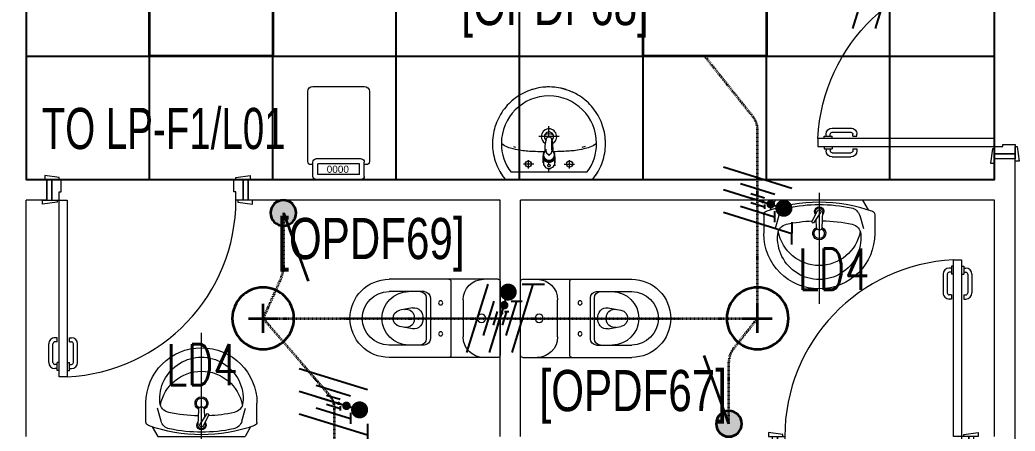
# Model space of a CAD drawing. Extents: x -12260 to 57327, y -29287 to 19916.
# Drawn here: x 8366 to 13206, y 3887 to 5886 of the extents above; entities that cross this region are included whole.
import ezdxf
from ezdxf import colors
from ezdxf.entities.mleader import LeaderData, LeaderLine
from ezdxf.enums import TextEntityAlignment as Align
from ezdxf.math import Vec2, Vec3

# ---------------------------------------------------------------- set-up
doc = ezdxf.new("R2010")
doc.units = 0
doc.header["$LTSCALE"] = 0.25
doc.linetypes.add('DASHDOT', pattern=[25.4, 12.7, -6.35, 0, -6.35])
for name, color, linetype, lineweight in [('01-First Floor$0$72_EGR_BASE_TEXT', 252, 'Continuous', 5), ('01-First Floor$0$LOADING', 253, 'Continuous', 5), ('01-First Floor$0$P-SANR-FIXT', 6, 'Continuous', 18), ('01-First Floor$0$P-SANR-FIXT-1', 6, 'Continuous', 13), ('01-First Floor$0$SANIT', 250, 'Continuous', 5), ('01-First Floor$0$Walls', 251, 'Continuous', 5), ('01-First Floor$0$Wooden Joinery', 251, 'Continuous', 5), ('E-LITE-CIRC-NUMB', 6, 'Continuous', 25), ('E-LITE-CLNG', 150, 'Continuous', 35), ('E-LITE-CLNG @ 100', 150, 'Continuous', 35), ('E-LITE-CLNG-CNDT', 6, 'DASHDOT', 35), ('E-LITE-CTRL', 6, 'Continuous', 25), ('E-LITE-IDEN', 6, 'Continuous', 25), ('E-LITE-SWCH @ 100', 3, 'Continuous', 35), ('E-LITE-TEXT', 6, 'Continuous', 25), ('E-POWR-WIRE', 6, 'Continuous', 25), ('E-POWR-WIRE @ 100', 6, 'Continuous', 25), ('E-POWR-WIRE @ 20', 6, 'Continuous', 25), ('E-POWR-WIRE @ 50', 6, 'Continuous', 25)]:
    doc.layers.add(name, color=color, linetype=linetype, lineweight=lineweight)
doc.layers.add('01-First Floor$0$FALSE CEILING', color=251, linetype='Continuous')
doc.styles.add('01-First Floor$0$Standard', font='arial.ttf')
doc.styles.add('01-First Floor$0$X3G_ENTITY_9F38', font='swisscl.ttf', dxfattribs={"height": 0.2})
doc.styles.add('DC_Elc_Romans', font='elc_romans.shx', dxfattribs={"width": 0.7})
doc.styles.add('DC_SIMPLEX', font='SIMPLEX.shx', dxfattribs={"width": 0.7})

# ---------------------------------------------------------------- blocks, each defined once
blk = doc.blocks.new('01-First Floor$0$A$C72370EFE')
at = {"layer": '01-First Floor$0$Wooden Joinery'}
for p, q in [((-0.01, -0.04), (-0.02, -0.04)), ((-0.01, -0.03), (-0.01, -0.07)), ((0, -0.03), (-0.01, -0.03)), ((0.04, -0.03), (0.05, -0.03)), ((0.05, -0.03), (0.05, -0.07)), ((0.05, -0.04), (0.06, -0.04)), ((-0.05, -0.07), (-0.05, -0.16)), ((-0.03, -0.07), (-0.03, -0.16)), ((-0.01, -0.06), (-0.02, -0.06)), ((0, -0.07), (-0.01, -0.07)), ((0.04, -0.07), (0.05, -0.07)), ((0.05, -0.06), (0.06, -0.06)), ((0.07, -0.07), (0.07, -0.16)), ((0.09, -0.07), (0.09, -0.16)), ((-0.01, -0.17), (-0.02, -0.17)), ((-0.01, -0.19), (-0.02, -0.19)), ((-0.01, -0.17), (-0.01, -0.19)), ((0.05, -0.17), (0.06, -0.17)), ((0.05, -0.17), (0.05, -0.19)), ((0.05, -0.19), (0.06, -0.19))]:
    blk.add_line(p, q, dxfattribs=at)
for centre, radius, start, end in [((-0.02, -0.07), 0.03, 90, 180), ((0.06, -0.07), 0.03, 0, 90), ((-0.02, -0.07), 0.01, 90, 180), ((0.06, -0.07), 0.01, 0, 90), ((-0.02, -0.16), 0.03, 180, 270), ((-0.02, -0.16), 0.01, 180, 270), ((0.06, -0.16), 0.01, 270, 0), ((0.06, -0.16), 0.03, 270, 0)]:
    blk.add_arc(centre, radius, start, end, dxfattribs=at)
blk = doc.blocks.new('01-First Floor$0$A$C5DAD61B4')
at = {"layer": '01-First Floor$0$Wooden Joinery'}
for points in [[(80, 959.1), (80, 969.1), (10, 979.1), (10, 959.1)], [(940, 959.1), (940, 969.1), (1010, 979.1), (1010, 959.1)], [(70, 859.1), (70, 849.1), (0, 839.1), (0, 859.1)], [(120, 859.1), (120, 0), (80, 0), (80, 859.1)], [(950, 859.1), (950, 849.1), (1020, 839.1), (1020, 859.1)]]:
    blk.add_lwpolyline(points, close=True, dxfattribs=at)
for points in [[(45, 859.1), (45, 959.1), (20, 959.1), (20, 859.1), (45, 859.1)], [(45, 859.1), (80, 859.1), (80, 899.1), (90, 899.1), (90, 959.1), (45, 959.1), (45, 859.1)], [(975, 859.1), (940, 859.1), (940, 899.1), (930, 899.1), (930, 959.1), (975, 959.1), (975, 859.1)], [(975, 859.1), (975, 959.1), (1000, 959.1), (1000, 859.1), (975, 859.1)]]:
    blk.add_lwpolyline(points, dxfattribs=at)
blk.add_arc((80, 859.1), 860, 272.666, 0, dxfattribs=at)
at = {"layer": '01-First Floor$0$Wooden Joinery', "xscale": 999.9999999998854, "yscale": 999.9999999998854, "zscale": 999.9999999998854, "rotation": 180}
blk.add_blockref('01-First Floor$0$A$C72370EFE', (120, 0), dxfattribs=at)
blk = doc.blocks.new('01-First Floor$0$WC manta')
at = {"layer": '01-First Floor$0$SANIT'}
for p, q in [((-0.13, 0.18), (-0.13, -0.18)), ((-0.12, 0.19), (0.41, 0.19)), ((0.109, 0.18), (0.109, -0.18)), ((0.209, 0.1), (0.209, -0.1)), ((0.229, 0.1), (0.229, -0.1)), ((0.239, 0.13), (0.41, 0.13)), ((0.05, 0.09), (0.05, -0.09)), ((0.2955, 0.051), (0.3581, 0.0393)), ((-0.18, 0), (0.65, 0)), ((0.2955, -0.051), (0.3581, -0.0393)), ((0.239, -0.13), (0.41, -0.13)), ((-0.12, -0.19), (0.41, -0.19))]:
    blk.add_line(p, q, dxfattribs=at)
for centre, radius in [((0.159, 0.0752), 0.01), ((-0.04, 0), 0.02), ((0.159, -0.0753), 0.01)]:
    blk.add_circle(centre, radius, dxfattribs=at)
for centre, radius, start, end in [((-0.12, 0.18), 0.01, 90, 180), ((-0.05, 0.09), 0.1, 0, 90), ((0.119, 0.18), 0.01, 90, 180), ((0.41, 0), 0.19, 270, 90), ((0.239, 0.1), 0.03, 90, 180), ((0.259, 0.1), 0.03, 90, 180), ((0.3147, 0), 0.13, 270, 90), ((0.41, 0), 0.13, 270, 90), ((0.2882, 0.0117), 0.04, 79.4289, 141.525), ((0.3029, 0), 0.0588, 141.525, 218.475), ((0.3454, 0), 0.0588, 166.4176, 193.5824), ((0.3271, 0.0044), 0.04, 79.4289, 166.4176), ((0.3507, 0), 0.04, 280.5711, 79.4289), ((0.2882, -0.0117), 0.04, 218.475, 280.5711), ((0.3271, -0.0044), 0.04, 193.5824, 280.5711), ((-0.05, -0.09), 0.1, 270, 0), ((0.239, -0.1), 0.03, 180, 270), ((0.259, -0.1), 0.03, 180, 270), ((-0.12, -0.18), 0.01, 180, 270), ((0.119, -0.18), 0.01, 180, 270)]:
    blk.add_arc(centre, radius, start, end, dxfattribs=at)
blk = doc.blocks.new('01-First Floor$0$lav-manta 60')
at = {"layer": '01-First Floor$0$SANIT'}
for p, q in [((-0.2658, -0.0529), (-0.2358, 0)), ((-0.2358, 0), (0.2358, 0)), ((0, 0.04), (0, -0.56)), ((0.2658, -0.0529), (0.2358, 0)), ((-0.3, -0.0789), (-0.3, -0.18)), ((-0.2185, -0.0841), (-0.2383, -0.1537)), ((-0.015, -0.1473), (-0.0199, -0.064)), ((0.0274, -0.121), (-0.0078, -0.0673)), ((0.0389, -0.1142), (0.0087, -0.0575)), ((0.015, -0.1473), (0.0174, -0.1057)), ((0.0191, -0.077), (0.0199, -0.064)), ((0.2185, -0.0841), (0.2383, -0.1537)), ((0.3, -0.0789), (0.3, -0.18))]:
    blk.add_line(p, q, dxfattribs=at)
for centre, radius, start, end in [((0, -0.8557), 0.8457, 70.1771, 109.8229), ((-0.1608, -0.1006), 0.06, 101.8086, 164.0794), ((0, -0.8696), 0.8457, 78.1914, 101.8086), ((0, -0.0617), 0.025, 320.7474, 220.368), ((0, -0.0617), 0.02, 353.2671, 186.682), ((0, -0.0617), 0.00966, 25.4127, 215.9577), ((0.1608, -0.1006), 0.06, 15.9206, 78.1914), ((-0.28, -0.0789), 0.02, 109.8229, 180), ((0.28, -0.0789), 0.02, 0, 70.1771), ((-0.1645, -0.189), 0.06, 102.0883, 174.8142), ((0, -0.9572), 0.8457, 91.1572, 102.0883), ((0, -0.18), 0.035, 115.3106, 64.6894), ((0, -0.18), 0.0275, 117.1496, 62.8504), ((0, -0.1473), 0.015, 180, 0), ((0, -0.9572), 0.8457, 88.5486, 88.844), ((0.0332, -0.1176), 0.00666, 210.6852, 30.6852), ((0, -0.9572), 0.8457, 77.9117, 87.4274), ((0.1645, -0.189), 0.06, 5.1858, 77.9117), ((0, -0.18), 0.3, 180, 0), ((0, -0.2039), 0.2252, 174.8142, 5.1858), ((0, -0.1282), 0.2252, 190.6097, 349.3903)]:
    blk.add_arc(centre, radius, start, end, dxfattribs=at)
blk = doc.blocks.new('01-First Floor$0$FP_138-161_A_00_GFL_-0_080_Einreichung_Grundrisse_100')
at = {"layer": '01-First Floor$0$P-SANR-FIXT'}
blk.add_line((-0.0044, -0.0019), (-0.0045, -0.0021), dxfattribs=at)
at = {"layer": '01-First Floor$0$P-SANR-FIXT', "flags": 128}
blk.add_lwpolyline([(-0.0057, -0.0037), (-0.0058, -0.0039), (-0.006, -0.004)], dxfattribs=at)
blk = doc.blocks.new('01-First Floor$0$FP_139-161_A_00_GFL_-0_080_Einreichung_Grundrisse_100')
at = {"layer": '01-First Floor$0$P-SANR-FIXT'}
blk.add_line((0.0045, -0.0022), (0.0044, -0.002), dxfattribs=at)
at = {"layer": '01-First Floor$0$P-SANR-FIXT', "flags": 128}
blk.add_lwpolyline([(0.006, -0.004), (0.0059, -0.0039), (0.0057, -0.0038)], dxfattribs=at)
blk = doc.blocks.new('01-First Floor$0$IS_Ceraplus_B8204_BIM_BG _1_ - B8204AA - CERAPLUS single lever basin mixer with pop-up waste-V137-161_A_00_GFL_-0_080_Einreichung_Grundrisse_100')
at = {"layer": '01-First Floor$0$P-SANR-FIXT-1'}
h = blk.add_hatch(dxfattribs=at)
h.set_pattern_fill('FP_26', color=256, style=0, pattern_type=2)
h.set_pattern_definition([(225, (0.009, 0), (0.010607, -0.010607), []), (315, (0.009, 0), (0.010607, 0.010607), [])])
h.paths.add_polyline_path([(0.0056, -0.002), (0.0058, -0.0024), (0.0058, -0.0021)])
h.paths.add_polyline_path([(0.007, -0.0039), (0.0088, -0.0045), (0.0084, -0.0043)])
at = {"layer": '01-First Floor$0$LOADING'}
for p, q in [((-0.028, 0), (-0.028, -0.0281)), ((-0.0274, -0.0337), (-0.0271, -0.0392)), ((-0.0262, -0.0282), (-0.0263, -0.0287)), ((0.0263, -0.0287), (0.0262, -0.0282)), ((0.0262, -0.0293), (0.0263, -0.0287)), ((0.0271, -0.0392), (0.0274, -0.0337)), ((0.028, -0.0281), (0.028, 0)), ((-0.0137, -0.0512), (-0.0129, -0.0517)), ((0.0124, -0.052), (0.0133, -0.0515)), ((0.014, -0.0647), (0.0133, -0.1077)), ((0.0185, -0.0618), (0.019, -0.0539)), ((0.019, -0.0539), (0.0188, -0.0561))]:
    blk.add_line(p, q, dxfattribs=at)
at = {"layer": '01-First Floor$0$LOADING', "flags": 128}
for points in [[(-0.0272, -0.0069), (-0.0266, 0.009), (-0.0165, 0.0236), (0, 0.0291)], [(0.0272, -0.0069), (0.0266, 0.009), (0.0165, 0.0236), (0, 0.0291)], [(-0.0271, -0.0393), (-0.027, -0.0403), (-0.0269, -0.0414), (-0.0267, -0.0424), (-0.0265, -0.0434), (-0.0262, -0.0444), (-0.0259, -0.0454), (-0.0255, -0.0464), (-0.0252, -0.0474), (-0.0247, -0.0484), (-0.0243, -0.0493), (-0.0238, -0.0502), (-0.0232, -0.0511), (-0.0226, -0.052), (-0.022, -0.0529), (-0.0214, -0.0537), (-0.0207, -0.0545), (-0.0199, -0.0553), (-0.0192, -0.0561), (-0.0184, -0.0568), (-0.0176, -0.0575), (-0.0173, -0.0577)], [(-0.0176, -0.0568), (-0.0224, -0.0513), (-0.0254, -0.0448), (-0.0264, -0.0376), (-0.0253, -0.0305), (-0.0222, -0.024), (-0.0172, -0.0186), (-0.0109, -0.0147), (-0.0037, -0.0127), (0.0037, -0.0127), (0.0109, -0.0147), (0.0172, -0.0186), (0.0222, -0.024), (0.0253, -0.0305), (0.0264, -0.0376), (0.0254, -0.0448), (0.0224, -0.0513), (0.0176, -0.0568)], [(0.0173, -0.0577), (0.0181, -0.057), (0.0189, -0.0563), (0.0197, -0.0556), (0.0204, -0.0548), (0.0211, -0.054), (0.0218, -0.0532), (0.0224, -0.0523), (0.023, -0.0514), (0.0236, -0.0505), (0.0241, -0.0496), (0.0246, -0.0487), (0.025, -0.0477), (0.0254, -0.0467), (0.0258, -0.0458), (0.0261, -0.0448), (0.0264, -0.0437), (0.0266, -0.0427), (0.0268, -0.0417), (0.027, -0.0407), (0.0271, -0.0396), (0.0271, -0.0393)], [(-0.019, -0.0539), (-0.0185, -0.0615), (-0.0185, -0.0618)], [(-0.0181, -0.0728), (-0.0177, -0.083), (-0.0172, -0.0938)], [(-0.0162, -0.0579), (-0.0156, -0.058), (-0.0151, -0.0581), (-0.0146, -0.0583), (-0.0142, -0.0586), (-0.0139, -0.0588), (-0.0138, -0.0591)], [(-0.0138, -0.0591), (-0.0139, -0.0612), (-0.014, -0.0633)], [(0.0138, -0.0591), (0.0139, -0.0588), (0.0142, -0.0586), (0.0146, -0.0583), (0.0151, -0.0581), (0.0156, -0.058), (0.0162, -0.0579)], [(0.014, -0.0633), (0.0139, -0.0612), (0.0138, -0.0591)], [(0.0171, -0.0578), (0.0174, -0.0575), (0.0176, -0.0568)], [(0.0172, -0.0938), (0.0177, -0.083), (0.0181, -0.0728)], [(0.0184, -0.0651), (0.0184, -0.0652), (0.0184, -0.0652), (0.0184, -0.0652), (0.0184, -0.0654), (0.0184, -0.0655)], [(-0.0129, -0.1142), (-0.0124, -0.1161), (-0.0118, -0.1179), (-0.0109, -0.1197), (-0.0098, -0.1214), (-0.0084, -0.123), (-0.0067, -0.1244), (-0.0047, -0.1255), (-0.0025, -0.1263), (0, -0.1266)], [(0, -0.1266), (0.0025, -0.1263), (0.0047, -0.1255), (0.0067, -0.1244), (0.0084, -0.123), (0.0098, -0.1214), (0.0109, -0.1197), (0.0118, -0.1179), (0.0124, -0.1161), (0.0129, -0.1142)]]:
    blk.add_lwpolyline(points, dxfattribs=at)
at = {"layer": '01-First Floor$0$LOADING'}
for centre, radius, start, end in [((0, 0.0135), 0.00603, 0, 180), ((0, 0.0135), 0.00603, 180, 0), ((-0.009, 0), 0.005, 300, 315), ((0.009, 0), 0.005, 225, 240)]:
    blk.add_arc(centre, radius, start, end, dxfattribs=at)
for centre, major_axis, start_param, end_param in [((0, -0.0281), (-0.028, 0), 4.712389, 6.47291), ((0, -0.0321), (0.0275, 0), 3.141823, 3.202701), ((0, -0.0321), (0.0275, 0), 3.239313, 3.439417), ((0, -0.0281), (0.028, 0), 3.371221, 3.483334), ((0, -0.0287), (0.0267, 0), 1.570796, 3.036556), ((0, -0.0287), (0.0263, 0), 2.625648, 2.791756), ((0, -0.0287), (-0.0263, 0), 4.712389, 5.759587), ((0, -0.0281), (0.028, 0), 6.093357, 7.853982), ((0, -0.0287), (0.0267, 0), 0.105099, 1.570796), ((0, -0.0287), (0.0262, 0), 0.523599, 1.570796), ((0, -0.0287), (0.0262, 0), 0.349919, 0.515945), ((0, -0.0287), (0.0267, 0), 6.059374, 6.108652), ((0, -0.0321), (0.0275, 0), 5.985527, 6.185455), ((0, -0.0281), (0.028, 0), 5.94107, 6.05344), ((0, -0.0321), (0.0275, 0), 6.222066, 6.282955), ((0, -0.0312), (0.0248, 0), 4.111947, 4.191073), ((0, -0.0281), (0.028, 0), 4.202431, 4.259552), ((0, -0.0287), (0.0263, 0), 4.169225, 4.2325), ((0, -0.0281), (0.028, 0), 5.172057, 5.222265)]:
    blk.add_ellipse(centre, major_axis=major_axis, ratio=0.961262, start_param=start_param, end_param=end_param, dxfattribs=at)
for points, knots in [([(-0.0215, -0.0162), (-0.0216, -0.0163), (-0.0219, -0.0167), (-0.0227, -0.0177), (-0.0238, -0.0192), (-0.0249, -0.0211), (-0.0258, -0.0231), (-0.0266, -0.0253), (-0.0273, -0.0282), (-0.0275, -0.0305), (-0.0275, -0.0321)], [0.7859035, 0.7859035, 0.7859035, 0.7859035, 0.7916667, 0.8055556, 0.8333333, 0.8611111, 0.8888889, 0.9166667, 0.9444444, 1, 1, 1, 1]), ([(0.021, -0.0157), (0.0208, -0.0154), (0.0203, -0.0149), (0.0192, -0.0139), (0.0177, -0.0127), (0.0161, -0.0117), (0.0148, -0.0109), (0.0138, -0.0104), (0.0127, -0.0099), (0.0113, -0.0093), (0.0087, -0.0084), (0.0048, -0.0075), (0, -0.0071), (-0.0048, -0.0075), (-0.0087, -0.0084), (-0.0113, -0.0093), (-0.0127, -0.0099), (-0.0138, -0.0104), (-0.0148, -0.0109), (-0.0161, -0.0117), (-0.0177, -0.0127), (-0.0191, -0.0139), (-0.0202, -0.0149), (-0.0208, -0.0154), (-0.021, -0.0157)], [0.2222222, 0.2222222, 0.2222222, 0.2222222, 0.2361111, 0.25, 0.2777778, 0.3055556, 0.3194444, 0.3333333, 0.3472222, 0.3611111, 0.3888889, 0.4444444, 0.5, 0.5555556, 0.6111111, 0.6388889, 0.6527778, 0.6666667, 0.6805556, 0.6944444, 0.7222222, 0.75, 0.7638889, 0.7777778, 0.7777778, 0.7777778, 0.7777778]), ([(0, -0.0378), (-0.0005, -0.038), (-0.0012, -0.0384), (-0.0021, -0.0389), (-0.0028, -0.0393), (-0.0035, -0.0397), (-0.0042, -0.04), (-0.0049, -0.0405), (-0.0055, -0.0409), (-0.0061, -0.0414), (-0.0067, -0.0419), (-0.0072, -0.0424), (-0.0078, -0.0429), (-0.0083, -0.0435), (-0.0088, -0.0441), (-0.0092, -0.0446), (-0.0096, -0.0452), (-0.01, -0.0459), (-0.0103, -0.0466), (-0.0105, -0.0472), (-0.0107, -0.0477), (-0.0108, -0.0481), (-0.0109, -0.0484), (-0.0111, -0.0489), (-0.0114, -0.0497), (-0.0118, -0.0509), (-0.0122, -0.0521), (-0.0124, -0.053), (-0.0126, -0.0537), (-0.0128, -0.0544), (-0.0129, -0.0552), (-0.0131, -0.0559), (-0.0132, -0.0566), (-0.0134, -0.0572), (-0.0136, -0.0581), (-0.0137, -0.0587), (-0.0138, -0.0591)], [0, 0, 0, 0, 0.055556, 0.083333, 0.111111, 0.138889, 0.166667, 0.194444, 0.222222, 0.25, 0.277778, 0.305556, 0.333333, 0.361111, 0.388889, 0.416667, 0.444444, 0.472222, 0.5, 0.527778, 0.541667, 0.555556, 0.569444, 0.583333, 0.611111, 0.666667, 0.722222, 0.75, 0.777778, 0.805556, 0.833333, 0.861111, 0.888889, 0.916667, 0.944444, 1, 1, 1, 1]), ([(0, -0.0357), (-0.0006, -0.0357), (-0.0013, -0.0357), (-0.002, -0.0357), (-0.0022, -0.0357)], [0, 0, 0, 0, 0.1, 0.1298359, 0.1298359, 0.1298359, 0.1298359]), ([(0.0022, -0.0357), (0.002, -0.0357), (0.0013, -0.0357), (0.0006, -0.0357), (0, -0.0357)], [0.8701578, 0.8701578, 0.8701578, 0.8701578, 0.9, 1, 1, 1, 1]), ([(0.0138, -0.0591), (0.0137, -0.0587), (0.0136, -0.0581), (0.0134, -0.0572), (0.0132, -0.0566), (0.0131, -0.0559), (0.0129, -0.0552), (0.0128, -0.0544), (0.0126, -0.0537), (0.0124, -0.053), (0.0122, -0.0521), (0.0118, -0.0509), (0.0114, -0.0497), (0.0111, -0.0489), (0.0109, -0.0484), (0.0108, -0.0481), (0.0107, -0.0477), (0.0105, -0.0472), (0.0103, -0.0466), (0.01, -0.0459), (0.0096, -0.0452), (0.0092, -0.0446), (0.0088, -0.0441), (0.0083, -0.0435), (0.0078, -0.0429), (0.0072, -0.0424), (0.0067, -0.0419), (0.0061, -0.0414), (0.0055, -0.0409), (0.0049, -0.0405), (0.0042, -0.04), (0.0035, -0.0397), (0.0028, -0.0393), (0.0021, -0.0389), (0.0012, -0.0384), (0.0005, -0.038), (0, -0.0378)], [0, 0, 0, 0, 0.055556, 0.083333, 0.111111, 0.138889, 0.166667, 0.194444, 0.222222, 0.25, 0.277778, 0.333333, 0.388889, 0.416667, 0.430556, 0.444444, 0.458333, 0.472222, 0.5, 0.527778, 0.555556, 0.583333, 0.611111, 0.638889, 0.666667, 0.694444, 0.722222, 0.75, 0.777778, 0.805556, 0.833333, 0.861111, 0.888889, 0.916667, 0.944444, 1, 1, 1, 1]), ([(0.0275, -0.0321), (0.0275, -0.0305), (0.0273, -0.0282), (0.0266, -0.0253), (0.0258, -0.0231), (0.0249, -0.0211), (0.0238, -0.0192), (0.0227, -0.0177), (0.0219, -0.0167), (0.0216, -0.0163), (0.0215, -0.0162)], [0, 0, 0, 0, 0.0555556, 0.0833333, 0.1111111, 0.1388889, 0.1666667, 0.1944444, 0.2083333, 0.2142181, 0.2142181, 0.2142181, 0.2142181]), ([(-0.0188, -0.0538), (-0.0188, -0.0547), (-0.0186, -0.0582), (-0.0185, -0.0619), (-0.0184, -0.0646)], [0.6724021, 0.6724021, 0.6724021, 0.6724021, 0.75, 1, 1, 1, 1]), ([(-0.0162, -0.0579), (-0.0162, -0.0578), (-0.0163, -0.0578), (-0.0165, -0.0577), (-0.0166, -0.0575), (-0.0167, -0.0574), (-0.0169, -0.0573), (-0.017, -0.0572), (-0.0172, -0.0571), (-0.0173, -0.057), (-0.0175, -0.0569), (-0.0176, -0.0568)], [0, 0, 0, 0, 0.1, 0.2, 0.3, 0.4, 0.5, 0.6, 0.7, 0.8, 1, 1, 1, 1]), ([(-0.0148, -0.0587), (-0.015, -0.0586), (-0.0159, -0.0583), (-0.0167, -0.058), (-0.0172, -0.0578)], [0.8, 0.8, 0.8, 0.8, 0.85, 1, 1, 1, 1]), ([(0.0141, -0.0613), (0.0141, -0.0611), (0.0143, -0.0608), (0.0145, -0.0604), (0.0148, -0.06), (0.0151, -0.0596), (0.0153, -0.0594), (0.0155, -0.0592), (0.0156, -0.059), (0.0158, -0.0588), (0.016, -0.0587), (0.0163, -0.0585), (0.0165, -0.0583), (0.0166, -0.0582)], [0.3333333, 0.3333333, 0.3333333, 0.3333333, 0.4166667, 0.5, 0.5833333, 0.6666667, 0.7083333, 0.75, 0.7916667, 0.8333333, 0.875, 0.9166667, 1, 1, 1, 1]), ([(0.0176, -0.0568), (0.0175, -0.0569), (0.0173, -0.057), (0.0172, -0.0571), (0.017, -0.0572), (0.0169, -0.0573), (0.0167, -0.0574), (0.0166, -0.0575), (0.0165, -0.0577), (0.0163, -0.0578), (0.0162, -0.0578), (0.0162, -0.0579)], [0, 0, 0, 0, 0.2, 0.3, 0.4, 0.5, 0.6, 0.7, 0.8, 0.9, 1, 1, 1, 1]), ([(0.0184, -0.0646), (0.0185, -0.0619), (0.0186, -0.0582), (0.0188, -0.0547), (0.0188, -0.0538)], [0, 0, 0, 0, 0.25, 0.3275586, 0.3275586, 0.3275586, 0.3275586]), ([(-0.0131, -0.1116), (-0.0132, -0.1115), (-0.0135, -0.1109), (-0.0141, -0.1099), (-0.0147, -0.1086), (-0.0153, -0.1072), (-0.0159, -0.1053), (-0.0167, -0.1021), (-0.0171, -0.0992), (-0.0171, -0.0973)], [0.4856715, 0.4856715, 0.4856715, 0.4856715, 0.5, 0.55, 0.6, 0.65, 0.7, 0.8, 1, 1, 1, 1]), ([(-0.0132, -0.1091), (-0.0132, -0.1096), (-0.0132, -0.1103), (-0.0132, -0.1111), (-0.0132, -0.1115), (-0.0132, -0.1118), (-0.0131, -0.1122), (-0.0131, -0.1125), (-0.0131, -0.1128), (-0.0131, -0.1131), (-0.013, -0.1134), (-0.013, -0.1138), (-0.0129, -0.1141), (-0.0129, -0.1142)], [0.2, 0.2, 0.2, 0.2, 0.4, 0.5, 0.55, 0.6, 0.65, 0.7, 0.75, 0.8, 0.85, 0.9, 1, 1, 1, 1]), ([(0.0129, -0.1142), (0.0129, -0.1141), (0.013, -0.1138), (0.013, -0.1134), (0.0131, -0.1131), (0.0131, -0.1128), (0.0131, -0.1125), (0.0131, -0.1122), (0.0132, -0.1118), (0.0132, -0.1115), (0.0132, -0.1111), (0.0132, -0.1103), (0.0132, -0.1096), (0.0132, -0.1091)], [0, 0, 0, 0, 0.1, 0.15, 0.2, 0.25, 0.3, 0.35, 0.4, 0.45, 0.5, 0.6, 0.8, 0.8, 0.8, 0.8]), ([(0.0131, -0.1116), (0.0133, -0.1113), (0.0137, -0.1106), (0.0142, -0.1096), (0.0147, -0.1084), (0.0153, -0.1072), (0.0159, -0.1053), (0.0167, -0.1021), (0.0171, -0.0992), (0.0171, -0.0973)], [-0.5143371, -0.5143371, -0.5143371, -0.5143371, -0.475, -0.4375, -0.4, -0.35, -0.3, -0.2, 0, 0, 0, 0])]:
    blk.add_open_spline(points, degree=3, knots=knots, dxfattribs=at)
for points in [[(-0.0184, -0.0646), (-0.0183, -0.0659), (-0.0182, -0.0684), (-0.0181, -0.0709), (-0.0181, -0.0721)], [(-0.0172, -0.0578), (-0.0171, -0.0578), (-0.0169, -0.058), (-0.0167, -0.0581), (-0.0166, -0.0582)], [(-0.0172, -0.0938), (-0.0172, -0.0944), (-0.0172, -0.0956), (-0.0171, -0.0967), (-0.0171, -0.0973)], [(-0.0162, -0.0579), (-0.0162, -0.0579), (-0.0164, -0.0581), (-0.0165, -0.0582), (-0.0166, -0.0583), (-0.0166, -0.0582), (-0.0166, -0.0582)], [(-0.0166, -0.0582), (-0.0163, -0.0585), (-0.0156, -0.059), (-0.0148, -0.0599), (-0.0142, -0.0609), (-0.0139, -0.0617), (-0.0138, -0.0621)], [(-0.014, -0.0633), (-0.014, -0.0633), (-0.014, -0.0633), (-0.014, -0.0633)], [(-0.014, -0.0646), (-0.014, -0.0644), (-0.014, -0.064), (-0.014, -0.0635), (-0.014, -0.0633)], [(0.014, -0.0633), (0.014, -0.0633), (0.014, -0.0633), (0.014, -0.0633)], [(0.014, -0.0633), (0.014, -0.0635), (0.014, -0.064), (0.014, -0.0644), (0.014, -0.0647)], [(0.0172, -0.0578), (0.0168, -0.0579), (0.0158, -0.0583), (0.0147, -0.0587), (0.0141, -0.059)], [(0.0166, -0.0582), (0.0166, -0.0582), (0.0166, -0.0583), (0.0165, -0.0582), (0.0164, -0.0581), (0.0162, -0.0579), (0.0162, -0.0579)], [(0.0166, -0.0582), (0.0167, -0.0582), (0.0168, -0.0581), (0.0169, -0.058), (0.0169, -0.058)], [(0.0169, -0.058), (0.017, -0.0579), (0.0171, -0.0579), (0.0171, -0.0578)], [(0.0171, -0.0973), (0.0171, -0.0967), (0.0172, -0.0956), (0.0172, -0.0944), (0.0172, -0.0938)], [(0.0181, -0.0721), (0.0181, -0.0709), (0.0182, -0.0684), (0.0183, -0.0659), (0.0184, -0.0646)]]:
    blk.add_open_spline(points, degree=3, dxfattribs=at)
for name in ['01-First Floor$0$FP_138-161_A_00_GFL_-0_080_Einreichung_Grundrisse_100', '01-First Floor$0$FP_139-161_A_00_GFL_-0_080_Einreichung_Grundrisse_100']:
    blk.add_blockref(name, (0, 0), dxfattribs=at)
blk = doc.blocks.new('01-First Floor$0$_100_WB_KER_REN_55x45x18 - _100_WB_KER_REN_55x45x18-V63-161_A_00_GFL_-0_080_Einreichung_Grundrisse_100')
at = {"layer": '01-First Floor$0$LOADING'}
for p, q in [((-0.2075, 0.225), (-0.2075, 0.2227)), ((0.2074, 0.225), (-0.2074, 0.225)), ((0.2075, 0.2227), (0.2075, 0.225)), ((-0.1855, 0.1899), (0.1855, 0.1899)), ((-0.0744, 0.15), (-0.1234, 0.15)), ((-0.1, 0.172), (-0.1, 0.1303)), ((-0.0259, 0.155), (-0.0315, 0.155)), ((0, 0.1899), (0, 0.1724)), ((0, 0.1656), (0, 0.1628)), ((0, 0.1509), (0, 0.1454)), ((0.026, 0.155), (0.0248, 0.155)), ((0.0744, 0.15), (0.1234, 0.15)), ((0.1, 0.172), (0.1, 0.1303)), ((0, 0.1422), (0, 0.1399)), ((-0.1763, 0.0637), (-0.1598, 0.0692)), ((0.1605, 0.0691), (0.1707, 0.0656)), ((-0.05, 0.0161), (0.05, 0.0161)), ((0, 0.0168), (0, -0.0348))]:
    blk.add_line(p, q, dxfattribs=at)
at = {"layer": '01-First Floor$0$LOADING', "flags": 128}
for points in [[(-0.2121, 0.225), (-0.219, 0.2164), (-0.2254, 0.2075), (-0.2316, 0.1983), (-0.2373, 0.189), (-0.2427, 0.1794), (-0.2476, 0.1696), (-0.2522, 0.1596), (-0.2564, 0.1494), (-0.2602, 0.1391), (-0.2635, 0.1286), (-0.2665, 0.118), (-0.269, 0.1073), (-0.271, 0.0965), (-0.2727, 0.0856), (-0.2739, 0.0747), (-0.2747, 0.0637), (-0.275, 0.0527), (-0.275, 0.05)], [(0.275, 0.05), (0.2748, 0.061), (0.2741, 0.072), (0.273, 0.0829), (0.2715, 0.0938), (0.2695, 0.1046), (0.2671, 0.1154), (0.2643, 0.126), (0.261, 0.1365), (0.2574, 0.1469), (0.2533, 0.1571), (0.2488, 0.1671), (0.2439, 0.177), (0.2387, 0.1866), (0.233, 0.1961), (0.227, 0.2053), (0.2206, 0.2142), (0.2138, 0.2229), (0.2121, 0.225)], [(-0.275, 0.05), (-0.2748, 0.039), (-0.2741, 0.028), (-0.273, 0.0171), (-0.2715, 0.0062), (-0.2695, -0.0046), (-0.2671, -0.0154), (-0.2643, -0.026), (-0.261, -0.0365), (-0.2574, -0.0469), (-0.2533, -0.0571), (-0.2488, -0.0671), (-0.2439, -0.077), (-0.2387, -0.0866), (-0.233, -0.0961), (-0.227, -0.1053), (-0.2206, -0.1142), (-0.2138, -0.1229), (-0.2067, -0.1313), (-0.1993, -0.1395), (-0.1916, -0.1473), (-0.1836, -0.1548), (-0.1752, -0.162), (-0.1666, -0.1688), (-0.1577, -0.1753), (-0.1486, -0.1814), (-0.1392, -0.1872), (-0.1296, -0.1925), (-0.1198, -0.1975), (-0.1098, -0.2021), (-0.0996, -0.2063), (-0.0893, -0.2101), (-0.0788, -0.2135), (-0.0682, -0.2164), (-0.0575, -0.2189), (-0.0467, -0.221), (-0.0359, -0.2227), (-0.0249, -0.2239), (-0.014, -0.2246), (-0.003, -0.225), (0.008, -0.2249), (0.019, -0.2243), (0.03, -0.2234), (0.0409, -0.2219), (0.0517, -0.2201), (0.0625, -0.2178), (0.0731, -0.2151), (0.0837, -0.212), (0.0941, -0.2084), (0.1043, -0.2044), (0.1144, -0.2001), (0.1243, -0.1953), (0.1341, -0.1901), (0.1436, -0.1846), (0.1528, -0.1786), (0.1618, -0.1723), (0.1706, -0.1657), (0.1791, -0.1587), (0.1873, -0.1514), (0.1952, -0.1437), (0.2028, -0.1358), (0.21, -0.1275), (0.217, -0.119), (0.2236, -0.1101), (0.2298, -0.1011), (0.2356, -0.0918), (0.2411, -0.0822), (0.2462, -0.0725), (0.2509, -0.0625), (0.2552, -0.0524), (0.2591, -0.0421), (0.2626, -0.0317), (0.2656, -0.0211), (0.2683, -0.0104), (0.2705, 0.0003), (0.2722, 0.0112), (0.2736, 0.0221), (0.2745, 0.0331), (0.2749, 0.0441), (0.275, 0.05)]]:
    blk.add_lwpolyline(points, dxfattribs=at)
at = {"layer": '01-First Floor$0$LOADING'}
for centre in [(-0.1, 0.15), (0.1, 0.15)]:
    blk.add_circle(centre, 0.015, dxfattribs=at)
for centre, radius, start, end in [((0, 0.05), 0.275, 145.9324, 150.3591), ((0, 0.05), 0.275, 140.4788, 141.2381), ((0, 0.05), 0.275, 38.7619, 39.5212), ((0, 0.05), 0.275, 29.6409, 34.0676), ((0, 0.05), 0.2315, 142.8209, 180), ((0, 0.155), 0.0175, 54.0899, 125.9101), ((0, 0.155), 0.0175, 68.869, 83.8798), ((0, 0.05), 0.2315, 0, 37.1791), ((0, 0.155), 0.0175, 251.9463, 258.2346), ((0, 0.05), 0.275, 180, 183.6225), ((0, 0.05), 0.2315, 180, 0), ((0, 0.0161), 0.0375, 117.1305, 0), ((0, 0.0161), 0.0375, 0, 61.4146), ((0, 0.0161), 0.0225, 129.5025, 0), ((0, 0.0161), 0.0225, 180, 193.3417), ((0, 0.0161), 0.0225, 197.0466, 201.508), ((0, 0.0161), 0.0225, 156.725, 162.0134), ((0, 0.05), 0.047, 243.4433, 296.5567), ((0, 0.0161), 0.0225, 138.0808, 143.3939), ((0, 0.0161), 0.0225, 0, 51.4286), ((0, 0.0161), 0.0225, 36.616, 41.9265), ((0, 0.0161), 0.0225, 17.9887, 23.276), ((0, 0.0161), 0.0225, 338.492, 342.9534), ((0, 0.0161), 0.0225, 346.6583, 0), ((0, 0.05), 0.275, 240, 245.6589), ((0, 0.05), 0.275, 307.6689, 312), ((0, 0.05), 0.275, 252, 257.5535), ((0, 0.05), 0.275, 264, 276), ((0, 0.05), 0.275, 282.9241, 288)]:
    blk.add_arc(centre, radius, start, end, dxfattribs=at)
for points, knots in [([(-0.2074, 0.225), (-0.2078, 0.225), (-0.2086, 0.225), (-0.2095, 0.225), (-0.2102, 0.225), (-0.2106, 0.225), (-0.2109, 0.225), (-0.2111, 0.225), (-0.2114, 0.225), (-0.2116, 0.225), (-0.2118, 0.225), (-0.2119, 0.225), (-0.2119, 0.225)], [-1, -1, -1, -1, -0.8333333, -0.6666667, -0.5833333, -0.5, -0.4583333, -0.4166667, -0.3333333, -0.2916667, -0.25, -0.1666667, -0.1666667, -0.1666667, -0.1666667]), ([(0.2119, 0.225), (0.2119, 0.225), (0.2118, 0.225), (0.2116, 0.225), (0.2114, 0.225), (0.2111, 0.225), (0.2109, 0.225), (0.2106, 0.225), (0.2102, 0.225), (0.2095, 0.225), (0.2086, 0.225), (0.2078, 0.225), (0.2074, 0.225)], [-0.8333333, -0.8333333, -0.8333333, -0.8333333, -0.75, -0.7083333, -0.6666667, -0.5833333, -0.5416667, -0.5, -0.4166667, -0.3333333, -0.1666667, 0, 0, 0, 0]), ([(-0.0037, 0.1721), (-0.0046, 0.1719), (-0.0064, 0.1714), (-0.0081, 0.1705), (-0.009, 0.17)], [0.5653198, 0.5653198, 0.5653198, 0.5653198, 0.6111111, 0.6666667, 0.6666667, 0.6666667, 0.6666667]), ([(0.009, 0.17), (0.0086, 0.1703), (0.0077, 0.1708), (0.0059, 0.1715), (0.0046, 0.1719), (0.0037, 0.1721)], [0.3333333, 0.3333333, 0.3333333, 0.3333333, 0.3611111, 0.3888889, 0.4346482, 0.4346482, 0.4346482, 0.4346482]), ([(-0.2294, 0.0509), (-0.2103, 0.066), (-0.1431, 0.0839), (-0.1084, 0.0863), (-0.0496, 0.0893), (-0.0206, 0.0899)], [0.0392191, 0.0392191, 0.0392191, 0.0392191, 0.1715289, 0.4228457, 0.6475389, 0.6475389, 0.6475389, 0.6475389]), ([(0.0209, 0.0903), (0.0512, 0.0901), (0.1113, 0.0879), (0.1514, 0.0828), (0.2115, 0.0665), (0.2292, 0.052)], [0.7533082, 0.7533082, 0.7533082, 0.7533082, 0.9865548, 1.235629, 1.3638988, 1.3638988, 1.3638988, 1.3638988]), ([(-0.0141, 0.0337), (-0.0162, 0.0319), (-0.0207, 0.0267), (-0.0225, 0.02), (-0.0225, 0.0161)], [0.7144203, 0.7144203, 0.7144203, 0.7144203, 0.8333333, 1, 1, 1, 1]), ([(0.0225, 0.0161), (0.0225, 0.0187), (0.0216, 0.0239), (0.0182, 0.0298), (0.0152, 0.0327), (0.0141, 0.0337)], [0, 0, 0, 0, 0.1111111, 0.2222222, 0.285568, 0.285568, 0.285568, 0.285568])]:
    blk.add_open_spline(points, degree=3, knots=knots, dxfattribs=at)
for points in [[(-0.2075, 0.2227), (-0.2075, 0.2231), (-0.2075, 0.2235), (-0.2075, 0.2239)], [(0.2075, 0.2239), (0.2075, 0.2235), (0.2075, 0.2231), (0.2075, 0.2227)], [(-0.1852, 0.1899), (-0.1853, 0.1899), (-0.1854, 0.1899), (-0.1855, 0.1899)], [(-0.0009, 0.1725), (-0.0013, 0.1725), (-0.0018, 0.1724), (-0.0022, 0.1724)], [(0.0022, 0.1724), (0.0018, 0.1724), (0.0013, 0.1725), (0.0009, 0.1725)], [(0.1855, 0.1899), (0.1854, 0.1899), (0.1853, 0.1899), (0.1852, 0.1899)], [(-0.0225, 0.0161), (-0.0225, 0.0147), (-0.0222, 0.012), (-0.0215, 0.0093), (-0.021, 0.008)], [(0.021, 0.008), (0.0215, 0.0093), (0.0222, 0.012), (0.0225, 0.0147), (0.0225, 0.0161)]]:
    blk.add_open_spline(points, degree=3, dxfattribs=at)
at = {"layer": '01-First Floor$0$LOADING', "xscale": -1, "rotation": 5.088887490341627e-12}
blk.add_blockref('01-First Floor$0$IS_Ceraplus_B8204_BIM_BG _1_ - B8204AA - CERAPLUS single lever basin mixer with pop-up waste-V137-161_A_00_GFL_-0_080_Einreichung_Grundrisse_100', (0, 0.1434), dxfattribs=at)
blk = doc.blocks.new('01-First Floor$0$HF13461A-P')
at = {"layer": '01-First Floor$0$LOADING'}
for p, q in [((0.2579, 0.4503), (0.0379, 0.4503)), ((0.0229, 0.4353), (0.0229, 0.3653)), ((0.2493, 0.4266), (0.0466, 0.4266)), ((0.0466, 0.4266), (0.0466, 0.3739)), ((0.2493, 0.4266), (0.2493, 0.3739)), ((0.2729, 0.4353), (0.2729, 0.3653)), ((-0.0021, 0.3628), (-0.0021, 0.0228)), ((0.0229, 0.3778), (0.0129, 0.3778)), ((0.2579, 0.3503), (0.0379, 0.3503)), ((0.2493, 0.3739), (0.0466, 0.3739)), ((0.2829, 0.3778), (0.2729, 0.3778)), ((0.2979, 0.0228), (0.2979, 0.3628)), ((0.0229, -0.0022), (0.2729, -0.0022))]:
    blk.add_line(p, q, dxfattribs=at)
for centre, radius, start, end in [((0.0379, 0.4353), 0.015, 90, 180), ((0.2579, 0.4353), 0.015, 0, 90), ((0.0129, 0.3628), 0.015, 90, 180), ((0.0379, 0.3653), 0.015, 180, 270), ((0.2579, 0.3653), 0.015, 270, 0), ((0.2829, 0.3628), 0.015, 0, 90), ((0.0229, 0.0228), 0.025, 180, 270), ((0.2729, 0.0228), 0.025, 270, 0)]:
    blk.add_arc(centre, radius, start, end, dxfattribs=at)
at = {"layer": '01-First Floor$0$LOADING', "style": '01-First Floor$0$Standard'}
blk.add_text('0000', height=0.03477, dxfattribs=at).set_placement((0.0901, 0.3829))
blk = doc.blocks.new('01-First Floor')
at = {"layer": '01-First Floor$0$FALSE CEILING', "linetype": 'Continuous'}
for p, q in [((8996.4, 5110), (8996.4, 8553.5)), ((9596.4, 5110), (9596.4, 8553.5)), ((10196.4, 5110), (10196.4, 8553.5)), ((10796.4, 5110), (10796.4, 8553.5)), ((11396.4, 5110), (11396.4, 8553.5)), ((11996.4, 5110), (11996.4, 8553.5)), ((12596.4, 5110), (12596.4, 8553.5)), ((8396.4, 5710), (13106, 5710))]:
    blk.add_line(p, q, dxfattribs=at)
at = {"layer": '01-First Floor$0$FALSE CEILING'}
blk.add_lwpolyline([(13106, 8553.5), (8396.4, 8553.5), (8396.4, 5110), (13106, 5110)], close=True, dxfattribs=at)
at = {"layer": '01-First Floor$0$Walls'}
for p, q in [((8396.4, 5110), (8396.4, 8610)), ((13106, 5110), (13106, 5210)), ((13206, 5210), (13106, 5210)), ((13206, 1640), (13206, 5210)), ((8496.4, 5110), (8396.4, 5110)), ((8496.4, 5010), (8496.4, 5110)), ((9476.4, 5010), (9476.4, 5110)), ((13106, 5110), (9476.4, 5110)), ((8396.4, 3860), (8396.4, 5010)), ((8496.4, 5010), (8396.4, 5010)), ((10701.2, 5010), (9476.4, 5010)), ((10701.2, 3860), (10701.2, 5010)), ((13106, 5010), (10801.2, 5010)), ((10801.2, 3860), (10801.2, 5010)), ((13106, 3860), (13106, 5010))]:
    blk.add_line(p, q, dxfattribs=at)
at = {"layer": '01-First Floor$0$LOADING', "lineweight": 0, "xscale": -1000, "yscale": 1000, "zscale": 1000, "rotation": 180}
blk.add_blockref('01-First Floor$0$HF13461A-P', (9768, 5560.3, -0.1), dxfattribs=at)
at = {"layer": '01-First Floor$0$LOADING', "xscale": 1000, "yscale": 1000, "zscale": 1000, "rotation": 180}
blk.add_blockref('01-First Floor$0$_100_WB_KER_REN_55x45x18 - _100_WB_KER_REN_55x45x18-V63-161_A_00_GFL_-0_080_Einreichung_Grundrisse_100', (10939, 5335, -0.1), dxfattribs=at)
at = {"layer": '01-First Floor$0$SANIT'}
for name, p, xscale, yscale, zscale in [('01-First Floor$0$lav-manta 60', (12253.6, 5010), -900.000000000201, 900.000000000201, 900.000000000201), ('01-First Floor$0$WC manta', (10571.2, 4435), -999.9999999999995, 999.9999999999995, 999.9999999999995)]:
    blk.add_blockref(name, p, dxfattribs=dict(at, xscale=xscale, yscale=yscale, zscale=zscale))
at = {"layer": '01-First Floor$0$SANIT', "rotation": 180}
for name, p, xscale, yscale, zscale in [('01-First Floor$0$WC manta', (10931.2, 4435), -999.9999999999995, 999.9999999999995, 999.9999999999995), ('01-First Floor$0$lav-manta 60', (9248.8, 3860), -900.000000000201, 900.000000000201, 900.000000000201)]:
    blk.add_blockref(name, p, dxfattribs=dict(at, xscale=xscale, yscale=yscale, zscale=zscale))
at = {"layer": '01-First Floor$0$Wooden Joinery', "xscale": -1, "rotation": 270}
blk.add_blockref('01-First Floor$0$A$C5DAD61B4', (12246.9, 5190), dxfattribs=at)
at = {"layer": '01-First Floor$0$Wooden Joinery'}
blk.add_blockref('01-First Floor$0$A$C5DAD61B4', (8476.4, 4150.9), dxfattribs=at)
at = {"layer": '01-First Floor$0$Wooden Joinery', "rotation": 180}
blk.add_blockref('01-First Floor$0$A$C5DAD61B4', (13026, 4719.1), dxfattribs=at)
at = {"layer": '01-First Floor$0$72_EGR_BASE_TEXT', "char_height": 200, "attachment_point": 2, "style": '01-First Floor$0$X3G_ENTITY_9F38'}
for s, insert in [('[OPDF68]', (10968.8, 6060.8, -0.1)), ('[OPDF69]', (10072.8, 4923.1)), ('[OPDF67]', (11348.6, 4183.9))]:
    blk.add_mtext(s, dxfattribs=dict(at, insert=insert))
blk = doc.blocks.new('DC_LT-CL-Point')
for p, q in [((0, -0.711), (0, 0.711)), ((0.711, 0), (-0.711, 0))]:
    blk.add_line(p, q)
blk.add_circle((0, 0), 1.5)
at = {"layer": 'E-LITE-CIRC-NUMB', "style": 'DC_SIMPLEX', "width": 0.7, "flags": 8}
blk.add_attdef('CIRCUIT', text='', height=2, rotation=360, dxfattribs=at).set_placement((-3.364, 1.5), align=Align.RIGHT)
at = {"layer": 'E-LITE-CTRL', "style": 'DC_SIMPLEX', "width": 0.7, "flags": 8}
blk.add_attdef('CONTROL', (3.364, -3.498), '', height=2, rotation=360, dxfattribs=at)
at = {"layer": 'E-LITE-IDEN', "style": 'DC_SIMPLEX', "width": 0.7, "flags": 8}
blk.add_attdef('TYPE', (3.364, 1.5), '', height=2, rotation=360, dxfattribs=at)
blk = doc.blocks.new('*U38')
blk.add_hatch(color=256).paths.add_polyline_path([(0.625, 0.625, 1), (-0.625, 0.625, 1)])
blk.add_line((0, 0.625), (1.2, 3.947))
blk.add_circle((0, 0.625), 0.625)
at = {"layer": 'E-LITE-CTRL', "style": 'DC_SIMPLEX', "width": 0.7, "flags": 8}
blk.add_attdef('CONTROL', (-26.627, -10.116), '', height=2, rotation=360, dxfattribs=at)
at = {"layer": 'E-LITE-IDEN', "style": 'DC_SIMPLEX', "width": 0.7, "flags": 8}
blk.add_attdef('TYPE', text='', height=2, rotation=360, dxfattribs=at).set_placement((-31.991, -10.116), align=Align.RIGHT)
blk = doc.blocks.new('*U34')
blk.add_hatch(color=256).paths.add_polyline_path([(-0.625, -0.625, 1), (0.625, -0.625, 1)])
blk.add_line((0, -0.625), (-1.2, -3.947))
blk.add_circle((0, -0.625), 0.625)
at = {"layer": 'E-LITE-CTRL', "style": 'DC_SIMPLEX', "width": 0.7, "flags": 8}
blk.add_attdef('CONTROL', (-26.627, -10.116), '', height=2, rotation=360, dxfattribs=at)
at = {"layer": 'E-LITE-IDEN', "style": 'DC_SIMPLEX', "width": 0.7, "flags": 8}
blk.add_attdef('TYPE', text='', height=2, rotation=360, dxfattribs=at).set_placement((-31.991, -10.116), align=Align.RIGHT)
blk = doc.blocks.new('DC_Arrow-ArrowEllipse')
at = {"color": 0}
blk.add_ellipse((0, 0), major_axis=(0.4, 0), ratio=0.4, dxfattribs=at)
at = {"color": 0, "ltscale": 0.5}
blk.add_solid([(-1.4, 0.167), (-0.4, 0), (-1.4, -0.167)], dxfattribs=at)
blk = doc.blocks.new('*U25')
blk.add_lwpolyline([(-300, 300), (-300, -300), (300, -300), (300, 300)], close=True)
blk.add_circle((0, 0), 45)
at = {"layer": 'E-LITE-CIRC-NUMB', "style": 'DC_SIMPLEX', "width": 0.7, "flags": 8}
blk.add_attdef('CIRCUIT', text='', height=200, rotation=0, dxfattribs=at).set_placement((-473.9, 300), align=Align.RIGHT)
at = {"layer": 'E-LITE-CTRL', "style": 'DC_SIMPLEX', "width": 0.7, "flags": 8}
blk.add_attdef('CONTROL', (1118.9, -935), '', height=200, rotation=360, dxfattribs=at)
at = {"layer": 'E-LITE-IDEN', "style": 'DC_SIMPLEX', "width": 0.7, "flags": 8}
blk.add_attdef('TYPE', (460.4, 457.6), '', height=200, rotation=360, dxfattribs=at)
blk = doc.blocks.new('*U45')
for p, q in [((-1.617, -1.658), (-0.587, 1.663)), ((-0.515, -1.66), (0.515, 1.66)), ((0.587, -1.663), (1.617, 1.658)), ((1.078, 1.659), (2.157, 1.657))]:
    blk.add_line(p, q)
at = {"const_width": 0.414}
blk.add_lwpolyline([(0.19, 1.278, 1), (0.604, 1.277, 1)], format="xyb", close=True, dxfattribs=at)
blk = doc.blocks.new('*U629')
at = {"layer": 'E-POWR-WIRE @ 100', "xscale": 100, "yscale": 100, "zscale": 100}
blk.add_blockref('*U45', (10701.2, 4435), dxfattribs=at)
at = {"layer": 'E-POWR-WIRE @ 20', "xscale": 20, "yscale": 20, "zscale": 20}
blk.add_blockref('*U45', (10701.2, 4435), dxfattribs=at)
at = {"layer": 'E-POWR-WIRE @ 50', "xscale": 50, "yscale": 50, "zscale": 50}
blk.add_blockref('*U45', (10701.2, 4435), dxfattribs=at)
blk = doc.blocks.new('*U44')
for p, q in [((-1.658, 1.617), (1.663, 0.587)), ((-1.66, 0.515), (1.66, -0.515)), ((-1.663, -0.587), (1.658, -1.617)), ((1.659, -1.078), (1.657, -2.157))]:
    blk.add_line(p, q)
at = {"const_width": 0.414}
blk.add_lwpolyline([(1.278, -0.19, 1), (1.277, -0.604, 1)], format="xyb", close=True, dxfattribs=at)
blk = doc.blocks.new('*U642')
at = {"layer": 'E-POWR-WIRE @ 100', "xscale": 100, "yscale": 100, "zscale": 100}
blk.add_blockref('*U44', (9890.2, 4029.6), dxfattribs=at)
at = {"layer": 'E-POWR-WIRE @ 20', "xscale": 20, "yscale": 20, "zscale": 20}
blk.add_blockref('*U44', (9890.2, 4029.6), dxfattribs=at)
at = {"layer": 'E-POWR-WIRE @ 50', "xscale": 50, "yscale": 50, "zscale": 50}
blk.add_blockref('*U44', (9890.2, 4029.6), dxfattribs=at)
blk = doc.blocks.new('*U643')
at = {"layer": 'E-POWR-WIRE @ 100', "xscale": 100, "yscale": 100, "zscale": 100}
blk.add_blockref('*U44', (11953.6, 5010), dxfattribs=at)
at = {"layer": 'E-POWR-WIRE @ 20', "xscale": 20, "yscale": 20, "zscale": 20}
blk.add_blockref('*U44', (11953.6, 5010), dxfattribs=at)
at = {"layer": 'E-POWR-WIRE @ 50', "xscale": 50, "yscale": 50, "zscale": 50}
blk.add_blockref('*U44', (11953.6, 5010), dxfattribs=at)
blk = doc.blocks.new('*U47')
for p, q in [((-0.515, -1.66), (0.515, 1.66)), ((0.515, 1.66), (-0.287, 1.001)), ((0.587, -1.663), (1.617, 1.658))]:
    blk.add_line(p, q)
blk = doc.blocks.new('*U775')
at = {"layer": 'E-POWR-WIRE @ 100', "xscale": 100, "yscale": 100, "zscale": 100}
blk.add_blockref('*U47', (12468.4, 6010), dxfattribs=at)
at = {"layer": 'E-POWR-WIRE @ 20', "xscale": 20, "yscale": 20, "zscale": 20}
blk.add_blockref('*U47', (12468.4, 6010), dxfattribs=at)
at = {"layer": 'E-POWR-WIRE @ 50', "xscale": 50, "yscale": 50, "zscale": 50}
blk.add_blockref('*U47', (12468.4, 6010), dxfattribs=at)

msp = doc.modelspace()

# ---------------------------------------------------------------- linework, layer by layer
at = {"layer": 'E-LITE-CLNG-CNDT'}
for points in [[(11953.6, 4435), (11953.6, 5352.1, 0.169681), (11931.8, 5414.4), (11696.5, 5710)], [(9647.1, 4947.5), (9647.1, 4677.7, -0.104745), (9638.5, 4637.1), (9548.8, 4435)], [(9896.4, 3390), (9896.4, 3994.7, 0.179793), (9872.1, 4060), (9548.8, 4435)], [(11814.2, 3922.5), (11814.2, 4225.1, -0.169857), (11836, 4287.4), (11953.6, 4435)]]:
    msp.add_lwpolyline(points, format="xyb", dxfattribs=at)
msp.add_lwpolyline([(9548.8, 4435), (11953.6, 4435)], dxfattribs=at)

# ---------------------------------------------------------------- block references
at = {"layer": 'E-LITE-CLNG'}
ref = msp.add_blockref('*U25', (9296.5, 6010), dxfattribs=dict(at, xscale=-1))
ref.add_attrib('TYPE', 'LD1', (9690, 6314.5), dxfattribs={"layer": 'E-LITE-IDEN', "height": 200, "rotation": 0, "style": 'DC_SIMPLEX', "width": 0.7, "flags": 8})
ref = msp.add_blockref('*U25', (11696.5, 6010), dxfattribs=dict(at, xscale=-1))
ref.add_attrib('TYPE', 'LD1', (12090, 6314.5), dxfattribs={"layer": 'E-LITE-IDEN', "height": 200, "rotation": 0, "style": 'DC_SIMPLEX', "width": 0.7, "flags": 8})
at = {"layer": 'E-LITE-CLNG @ 100'}
ref = msp.add_blockref('DC_LT-CL-Point', (11953.6, 4435), dxfattribs=dict(at, xscale=-99.99999999999999, yscale=99.99999999999999, zscale=99.99999999999999))
ref.add_attrib('TYPE', 'LD4', (12150, 4574.3), dxfattribs={"layer": 'E-LITE-IDEN', "height": 200, "style": 'DC_SIMPLEX', "width": 0.7, "flags": 8})
ref = msp.add_blockref('DC_LT-CL-Point', (9548.8, 4435), dxfattribs=dict(at, xscale=-99.99999999999999, yscale=99.99999999999999, zscale=99.99999999999999))
ref.add_attrib('TYPE', 'LD4', (9077.8, 4109.8), dxfattribs={"layer": 'E-LITE-IDEN', "height": 200, "style": 'DC_SIMPLEX', "width": 0.7, "flags": 8})
at = {"layer": 'E-LITE-CLNG-CNDT'}
msp.add_blockref('01-First Floor', (0, 0), dxfattribs=at)
at = {"layer": 'E-LITE-SWCH @ 100', "xscale": -100, "yscale": 100, "zscale": 100}
for name, p in [('*U34', (9647.1, 5010)), ('*U38', (11814.2, 3860))]:
    msp.add_blockref(name, p, dxfattribs=at)
at = {"layer": 'E-POWR-WIRE'}
for name in ['*U775', '*U643', '*U629', '*U642']:
    msp.add_blockref(name, (0, 0), dxfattribs=at)

# ---------------------------------------------------------------- leaders
at = {"layer": 'E-LITE-TEXT'}
ml = msp.add_multileader_mtext('Standard', dxfattribs=at)
ml.set_content('TO LP-F1/L01', color=256, style='DC_Elc_Romans')
ml.set_leader_properties(color=45)
ml.set_arrow_properties(name='DC_Arrow-ArrowEllipse')
ml.build(insert=Vec2(0, 0))
ml.multileader.update_dxf_attribs({"dogleg_length": 2, "arrow_head_size": 200, "scale": 100})
ctx = ml.context
ctx.base_point, ctx.scale, ctx.char_height, ctx.arrow_head_size, ctx.landing_gap_size, ctx.plane_origin = Vec3(8272, 5324.9, 0), 100, 200, 200, 200, Vec3(-337.2, 6183.9, 0)
notes = []
notes.append((ctx, [(0, (1, 1, 0), (8072, 5324.9, 0), (1, 0), 200, [(0, [(7528.7, 3637.7, 0)], 0, [])])]))
ctx.mtext.insert, ctx.mtext.flow_direction = Vec3(8472, 5458.2, 0), 5
for ctx, leaders in notes:
    for number, flags, end, landing, length, lines in leaders:
        leader = LeaderData()
        leader.index, (leader.has_last_leader_line, leader.has_dogleg_vector, leader.attachment_direction) = number, flags
        leader.last_leader_point, leader.dogleg_vector, leader.dogleg_length = Vec3(end), Vec3(landing), length
        for number, points, colour, breaks in lines:
            line = LeaderLine()
            line.index, line.vertices, line.color, line.breaks = number, Vec3.list(points), colors.encode_raw_color(colour), breaks
            leader.lines.append(line)
        ctx.leaders.append(leader)

doc.saveas('drawing.dxf')
